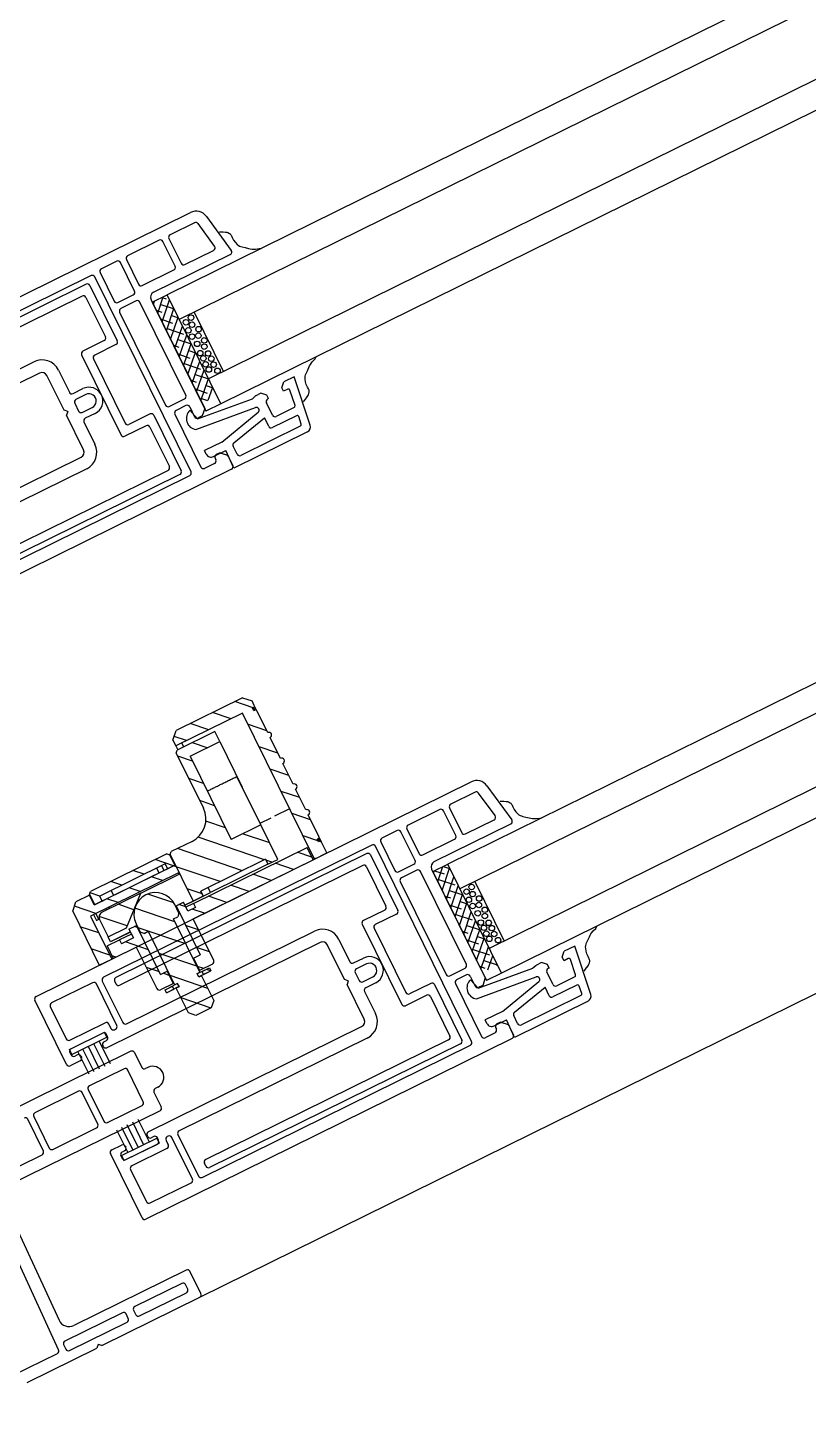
# Model space of a CAD drawing. Header units: millimetres. Extents: x -27104 to 125781, y -3376 to 46996.
# Drawn here: x 55975.207 to 55977.974, y 19006.17 to 19011.087 of the extents above; entities that cross this region are included whole.
import ezdxf

# ---------------------------------------------------------------- set-up
doc = ezdxf.new("R2010")
doc.units = ezdxf.units.MM
doc.header["$LTSCALE"] = 100
doc.header["$MEASUREMENT"] = 0
doc.layers.get('0').update_dxf_attribs({"linetype": 'CONTINUOUS'})
for name, color, linetype in [('ELE9', 9, 'CONTINUOUS'), ('WIN-G', 252, 'CONTINUOUS'), ('WIN2', 5, 'CONTINUOUS')]:
    doc.layers.add(name, color=color, linetype=linetype)

# ---------------------------------------------------------------- blocks, each defined once
blk = doc.blocks.new('A$C37502152')
at = {"ltscale": 1000}
blk.add_wipeout([(1400, 246), (0, 246), (0, 0), (1400, 0)], dxfattribs=at)
at = {"layer": 'WIN-G'}
for p, q in [((1347, 246), (53, 246)), ((1258.41, 223.81), (1257.61, 223.41)), ((1283.8, 214), (1283.8, 225.2)), ((1284.3, 225.7), (1335, 225.7)), ((1285.9, 224.1), (1335, 224.1)), ((1335.5, 225.2), (1335.5, 224.6)), ((1256.56, 221.24), (1256.46, 220.72)), ((1256.58, 222.39), (1256.56, 222.24)), ((1256.56, 222.24), (1256.56, 222.08)), ((1256.56, 222.08), (1256.58, 221.77)), ((1256.58, 221.5), (1256.56, 221.24)), ((1256.62, 222.53), (1256.58, 222.39)), ((1256.58, 221.77), (1256.58, 221.5)), ((1256.69, 222.66), (1256.62, 222.53)), ((1256.87, 222.9), (1256.69, 222.66)), ((1257.03, 223.05), (1256.87, 222.9)), ((1257.21, 223.18), (1257.03, 223.05)), ((1257.58, 223.4), (1257.21, 223.18)), ((1257.61, 223.41), (1257.58, 223.4)), ((1285.4, 215.6), (1285.4, 223.6)), ((1255.29, 219.09), (1254.79, 218.67)), ((1255.71, 219.42), (1255.29, 219.09)), ((1255.91, 219.6), (1255.71, 219.42)), ((1256.08, 219.8), (1255.91, 219.6)), ((1256.21, 220.01), (1256.08, 219.8)), ((1256.31, 220.24), (1256.21, 220.01)), ((1256.46, 220.72), (1256.31, 220.24)), ((782.23, 217.5), (1272, 217.5)), ((1253.07, 217.79), (1252.73, 217.5)), ((1253.7, 218.01), (1253.07, 217.79)), ((1254, 218.14), (1253.7, 218.01)), ((1254.28, 218.29), (1254, 218.14)), ((1254.54, 218.47), (1254.28, 218.29)), ((1254.79, 218.67), (1254.54, 218.47)), ((1272, 217.5), (1275, 217.5)), ((1272, 217.5), (1272, 195.5)), ((1275, 195.5), (1275, 217.5)), ((1273.92, 215.9), (1272, 213.99)), ((1272.15, 215.9), (1272, 215.75)), ((1273.81, 214.03), (1272, 215.84)), ((1275, 215.22), (1272, 212.22)), ((1275, 214.61), (1274.26, 215.36)), ((1285.9, 215.1), (1290.2, 215.1)), ((1290.7, 198.4), (1290.7, 214.6)), ((782.85, 212.5), (1272, 212.5)), ((1269, 200.5), (1269, 212.5)), ((1275, 213.45), (1272, 210.45)), ((1272.05, 212.26), (1272, 212.31)), ((1275, 211.68), (1272, 208.68)), ((1274.7, 211.38), (1272.49, 213.59)), ((1284.3, 213.5), (1288.6, 213.5)), ((1289.1, 200), (1289.1, 213)), ((1272.93, 209.61), (1272, 210.54)), ((1275, 209.91), (1272, 206.91)), ((1273.81, 206.96), (1272, 208.77)), ((1275, 209.31), (1273.37, 210.94)), ((1275, 208.15), (1272, 205.15)), ((1275, 206.38), (1272, 203.38)), ((1274.7, 204.31), (1272.49, 206.52)), ((1275, 207.54), (1274.26, 208.28)), ((1272.05, 205.19), (1272, 205.23)), ((1275, 204.61), (1272, 201.61)), ((1275, 202.23), (1273.37, 203.86)), ((1272.93, 202.54), (1272, 203.47)), ((1275, 202.84), (1272, 199.84)), ((1273.81, 199.89), (1272, 201.7)), ((1275, 200.47), (1274.26, 201.21)), ((782.85, 200.5), (1272, 200.5)), ((1275, 201.08), (1272, 198.08)), ((1275, 199.31), (1272, 196.31)), ((1274.7, 197.24), (1272.49, 199.45)), ((1283.8, 187.8), (1283.8, 199)), ((1284.3, 199.5), (1288.6, 199.5)), ((1272.05, 198.12), (1272, 198.16)), ((1272.9, 195.5), (1272, 196.4)), ((1275, 197.54), (1272.96, 195.5)), ((1274.66, 195.5), (1273.37, 196.79)), ((1285.4, 189.4), (1285.4, 197.4)), ((1285.9, 197.9), (1290.2, 197.9)), ((782.23, 195.5), (1272, 195.5)), ((1253.32, 195.38), (1252.98, 195.5)), ((1253.94, 195.16), (1253.32, 195.38)), ((1254.25, 195.03), (1253.94, 195.16)), ((1254.53, 194.88), (1254.25, 195.03)), ((1254.79, 194.7), (1254.53, 194.88)), ((1255.04, 194.5), (1254.79, 194.7)), ((1255.54, 194.08), (1255.04, 194.5)), ((1255.96, 193.74), (1255.54, 194.08)), ((1256.16, 193.57), (1255.96, 193.74)), ((1256.33, 193.37), (1256.16, 193.57)), ((1275, 195.5), (1272, 195.5)), ((1275, 195.77), (1274.73, 195.5)), ((1256.46, 193.16), (1256.33, 193.37)), ((1256.56, 192.93), (1256.46, 193.16)), ((1256.71, 192.45), (1256.56, 192.93)), ((1256.81, 191.93), (1256.71, 192.45)), ((1256.83, 191.67), (1256.81, 191.93)), ((1256.81, 191.08), (1256.83, 191.4)), ((1256.81, 190.93), (1256.81, 191.08)), ((1256.83, 191.4), (1256.83, 191.67)), ((1256.83, 190.77), (1256.81, 190.93)), ((1256.87, 190.64), (1256.83, 190.77)), ((1256.94, 190.51), (1256.87, 190.64)), ((1257.12, 190.27), (1256.94, 190.51)), ((1257.28, 190.12), (1257.12, 190.27)), ((1257.46, 189.99), (1257.28, 190.12)), ((1257.83, 189.77), (1257.46, 189.99)), ((1257.86, 189.75), (1257.83, 189.77)), ((1258.42, 189.48), (1257.86, 189.75)), ((1285.9, 188.9), (1335, 188.9)), ((1284.3, 187.3), (1335, 187.3)), ((1335.5, 187.8), (1335.5, 188.4)), ((1284.3, 110.7), (1335, 110.7)), ((1257.21, 108.18), (1257.03, 108.05)), ((1257.58, 108.4), (1257.21, 108.18)), ((1257.61, 108.41), (1257.58, 108.4)), ((1258.41, 108.81), (1257.61, 108.41)), ((1283.8, 99), (1283.8, 110.2)), ((1285.4, 100.6), (1285.4, 108.6)), ((1285.9, 109.1), (1335, 109.1)), ((1256.46, 105.72), (1256.31, 105.24)), ((1256.56, 106.24), (1256.46, 105.72)), ((1256.58, 107.39), (1256.56, 107.24)), ((1256.56, 107.24), (1256.56, 107.08)), ((1256.56, 107.08), (1256.58, 106.77)), ((1256.58, 106.5), (1256.56, 106.24)), ((1256.62, 107.53), (1256.58, 107.39)), ((1256.58, 106.77), (1256.58, 106.5)), ((1256.69, 107.66), (1256.62, 107.53)), ((1256.87, 107.9), (1256.69, 107.66)), ((1257.03, 108.05), (1256.87, 107.9)), ((1254, 103.14), (1253.7, 103.01)), ((1254.28, 103.29), (1254, 103.14)), ((1254.54, 103.47), (1254.28, 103.29)), ((1254.79, 103.67), (1254.54, 103.47)), ((1255.29, 104.09), (1254.79, 103.67)), ((1255.71, 104.42), (1255.29, 104.09)), ((1255.91, 104.6), (1255.71, 104.42)), ((1256.08, 104.8), (1255.91, 104.6)), ((1256.21, 105.01), (1256.08, 104.8)), ((1256.31, 105.24), (1256.21, 105.01)), ((782.23, 102.5), (1272, 102.5)), ((1253.07, 102.79), (1252.73, 102.5)), ((1253.7, 103.01), (1253.07, 102.79)), ((1272, 102.5), (1275, 102.5)), ((1272, 102.5), (1272, 80.5)), ((1273.73, 100.9), (1272, 99.18)), ((1274.7, 100.1), (1273.9, 100.9)), ((1275, 80.5), (1275, 102.5)), ((1275, 100.41), (1272, 97.41)), ((1272.93, 98.34), (1272, 99.26)), ((1275, 98.64), (1272, 95.64)), ((1275, 98.03), (1273.37, 99.66)), ((1284.3, 98.5), (1288.6, 98.5)), ((1285.9, 100.1), (1290.2, 100.1)), ((1290.7, 83.4), (1290.7, 99.6)), ((782.85, 97.5), (1272, 97.5)), ((1269, 85.5), (1269, 97.5)), ((1273.81, 95.68), (1272, 97.5)), ((1275, 96.87), (1272, 93.87)), ((1275, 96.26), (1274.26, 97.01)), ((1289.1, 85), (1289.1, 98)), ((1275, 95.1), (1272, 92.1)), ((1272.05, 93.92), (1272, 93.96)), ((1275, 93.34), (1272, 90.34)), ((1274.7, 93.03), (1272.49, 95.24)), ((1272.93, 91.26), (1272, 92.19)), ((1275, 91.57), (1272, 88.57)), ((1275, 90.96), (1273.37, 92.59)), ((1273.81, 88.61), (1272, 90.42)), ((1275, 89.8), (1272, 86.8)), ((1275, 88.03), (1272, 85.03)), ((1274.7, 85.96), (1272.49, 88.17)), ((1275, 89.19), (1274.26, 89.94)), ((782.85, 85.5), (1272, 85.5)), ((1272.05, 86.85), (1272, 86.89)), ((1275, 86.27), (1272, 83.27)), ((1275, 83.89), (1273.37, 85.52)), ((1272.93, 84.19), (1272, 85.12)), ((1275, 84.5), (1272, 81.5)), ((1273.81, 81.54), (1272, 83.35)), ((1283.8, 72.8), (1283.8, 84)), ((1284.3, 84.5), (1288.6, 84.5)), ((782.23, 80.5), (1272, 80.5)), ((1253.32, 80.38), (1252.98, 80.5)), ((1275, 80.5), (1272, 80.5)), ((1273.09, 80.5), (1272.49, 81.1)), ((1275, 82.73), (1272.77, 80.5)), ((1275, 82.12), (1274.26, 82.87)), ((1275, 80.96), (1274.54, 80.5)), ((1285.4, 74.4), (1285.4, 82.4)), ((1285.9, 82.9), (1290.2, 82.9)), ((1253.94, 80.16), (1253.32, 80.38)), ((1254.25, 80.03), (1253.94, 80.16)), ((1254.53, 79.88), (1254.25, 80.03)), ((1254.79, 79.7), (1254.53, 79.88)), ((1255.04, 79.5), (1254.79, 79.7)), ((1255.54, 79.08), (1255.04, 79.5)), ((1255.96, 78.74), (1255.54, 79.08)), ((1256.16, 78.57), (1255.96, 78.74)), ((1256.33, 78.37), (1256.16, 78.57)), ((1256.46, 78.16), (1256.33, 78.37)), ((1256.56, 77.93), (1256.46, 78.16)), ((1256.71, 77.45), (1256.56, 77.93)), ((1256.81, 76.93), (1256.71, 77.45)), ((1256.83, 76.67), (1256.81, 76.93)), ((1256.81, 76.08), (1256.83, 76.4)), ((1256.81, 75.93), (1256.81, 76.08)), ((1256.83, 75.77), (1256.81, 75.93)), ((1256.83, 76.4), (1256.83, 76.67)), ((1256.87, 75.64), (1256.83, 75.77)), ((1256.94, 75.51), (1256.87, 75.64)), ((1257.12, 75.27), (1256.94, 75.51)), ((1257.28, 75.12), (1257.12, 75.27)), ((1257.46, 74.99), (1257.28, 75.12)), ((1257.83, 74.77), (1257.46, 74.99)), ((1257.86, 74.75), (1257.83, 74.77)), ((1258.42, 74.48), (1257.86, 74.75)), ((1285.9, 73.9), (1335, 73.9)), ((1284.3, 72.3), (1335, 72.3))]:
    blk.add_line(p, q, dxfattribs=at)
for centre in [(1269.89, 211.88), (1271.2, 210.97), (1269.94, 209.42), (1270.03, 210.56), (1270.03, 208.31), (1271.2, 208.73), (1271.29, 209.89), (1269.61, 205.88), (1270.11, 206.89), (1271.04, 205.88), (1271.29, 207.64), (1269.63, 203.6), (1270.2, 204.63), (1271.29, 204.29), (1269.93, 201.12), (1270.34, 202.36), (1271.13, 201.47), (1271.4, 202.98), (1269.89, 96.88), (1270.03, 95.56), (1271.2, 95.97), (1269.94, 94.42), (1270.03, 93.31), (1271.2, 93.73), (1271.29, 94.89), (1271.29, 92.64), (1269.61, 90.88), (1270.11, 91.89), (1271.04, 90.88), (1269.63, 88.6), (1270.2, 89.63), (1271.29, 89.29), (1271.4, 87.98), (1269.93, 86.12), (1270.34, 87.36), (1271.13, 86.47)]:
    blk.add_circle(centre, 0.5, dxfattribs=at)
for centre, start, end in [((1284.3, 225.2), 90, 180), ((1285.9, 223.6), 90, 180), ((1335, 225.2), 0, 90), ((1335, 224.6), 270, 0), ((1284.3, 214), 180, 270), ((1285.9, 215.6), 180, 270), ((1290.2, 214.6), 0, 90), ((1288.6, 213), 0, 90), ((1284.3, 199), 90, 180), ((1288.6, 200), 270, 0), ((1285.9, 197.4), 90, 180), ((1290.2, 198.4), 270, 0), ((1285.9, 189.4), 180, 270), ((1335, 188.4), 0, 90), ((1284.3, 187.8), 180, 270), ((1335, 187.8), 270, 0), ((1284.3, 110.2), 90, 180), ((1285.9, 108.6), 90, 180), ((1285.9, 100.6), 180, 270), ((1284.3, 99), 180, 270), ((1288.6, 98), 0, 90), ((1290.2, 99.6), 0, 90), ((1284.3, 84), 90, 180), ((1288.6, 85), 270, 0), ((1290.2, 83.4), 270, 0), ((1285.9, 82.4), 90, 180), ((1285.9, 74.4), 180, 270), ((1284.3, 72.8), 180, 270)]:
    blk.add_arc(centre, 0.5, start, end, dxfattribs=at)
at = {"layer": 'WIN2'}
for p, q in [((1346.5, 245.5), (1346.5, 241)), ((1366.8, 246), (1347, 246)), ((1358.3, 244.2), (1348.8, 244.2)), ((1372.44, 244.2), (1360.8, 244.2)), ((1366.8, 246), (1367.3, 245.5)), ((1367.3, 245.5), (1367.8, 246)), ((1381.87, 246), (1367.8, 246)), ((1348.3, 243.7), (1348.3, 242.8)), ((1348.8, 242.3), (1358.3, 242.3)), ((1358.8, 242.8), (1358.8, 243.7)), ((1360.3, 243.7), (1360.3, 242.8)), ((1360.8, 242.3), (1372.41, 242.3)), ((1372.91, 242.79), (1372.94, 243.69)), ((1374.13, 243.21), (1373.33, 213.01)), ((1387.3, 243.7), (1374.63, 243.7)), ((1347, 240.5), (1369.7, 240.5)), ((1371.07, 214.45), (1371.7, 238.45)), ((1260.16, 229), (1275.01, 229)), ((1275.01, 229), (1274.89, 225.5)), ((1275.5, 229), (1349.5, 229)), ((1259.17, 228.13), (1257.89, 219)), ((1260.56, 227.24), (1260.37, 225.84)), ((1260.86, 227.5), (1272.89, 227.5)), ((1273.39, 227), (1273.39, 225.39)), ((1275, 226.61), (1275, 228.5)), ((1275.86, 225.55), (1275.15, 226.25)), ((1277.8, 226.7), (1279.8, 226.7)), ((1337, 226.7), (1282.8, 226.7)), ((1347.5, 226.7), (1339.2, 226.7)), ((1350, 228.5), (1350, 215.5)), ((1260.07, 223.74), (1259.66, 220.84)), ((1260.37, 224), (1264.02, 224)), ((1260.66, 225.5), (1265.52, 225.5)), ((1266.02, 225), (1266.02, 223.28)), ((1273, 224.9), (1266.02, 223.28)), ((1274.89, 223.8), (1266.61, 221.88)), ((1277.39, 225.5), (1274.89, 225.5)), ((1274.89, 223.8), (1278.39, 223.8)), ((1276.21, 225.4), (1276.8, 225.4)), ((1277.3, 225.9), (1277.3, 226.2)), ((1278.39, 224.5), (1278.39, 223.8)), ((1280.3, 215.5), (1280.3, 226.2)), ((1282.3, 226.2), (1282.3, 186.8)), ((1337.5, 217.8), (1337.5, 226.2)), ((1338.7, 226.2), (1338.7, 217.8)), ((1348, 219.7), (1348, 226.2)), ((1264.52, 223.5), (1264.52, 221)), ((1257.89, 219), (1260.02, 219)), ((1259.96, 220.5), (1260.82, 220.5)), ((1260.82, 219.8), (1260.02, 219)), ((1260.82, 220.5), (1260.82, 219.8)), ((1263.82, 220.5), (1264.02, 220.5)), ((1263.82, 220.5), (1263.82, 219.8)), ((1263.82, 219.8), (1264.62, 219)), ((1264.62, 219), (1265.65, 219)), ((1265.81, 219.05), (1266.46, 219.21)), ((1276.99, 218.1), (1266.46, 219.21)), ((1278.1, 219.69), (1266.67, 220.9)), ((1339.9, 217.8), (1339.9, 218.7)), ((1340.4, 219.2), (1347.5, 219.2)), ((1275, 217), (1276, 218)), ((1275, 195), (1275, 217)), ((1276, 218), (1276.8, 218)), ((1276.99, 218.1), (1277.53, 216.1)), ((1277.3, 215.5), (1277.3, 217.5)), ((1299, 217.3), (1337, 217.3)), ((1336.45, 217.3), (1336.45, 217.3)), ((1339.2, 217.3), (1339.4, 217.3)), ((1341.1, 217.2), (1341.1, 216.7)), ((1341.25, 216.7), (1341.25, 217.7)), ((1348.35, 217.7), (1341.25, 217.7)), ((1348.35, 216.7), (1341.25, 216.7)), ((1348, 217.7), (1341.6, 217.7)), ((1341.6, 216.2), (1342.1, 216.2)), ((1342.8, 212.1), (1342.8, 216.7)), ((1343.9, 212.1), (1343.9, 216.7)), ((1345, 212.1), (1345, 216.7)), ((1346.1, 212.1), (1346.1, 216.7)), ((1347.1, 212.1), (1347.1, 216.7)), ((1347.5, 216.2), (1348, 216.2)), ((1348.35, 216.7), (1348.35, 217.7)), ((1348.5, 216.7), (1348.5, 217.2)), ((1280.6, 213.8), (1277.5, 213.8)), ((1277.8, 215), (1279.8, 215)), ((1295.7, 209.5), (1295.7, 214)), ((1298, 214), (1298, 207)), ((1342.1, 215), (1299, 215)), ((1342.6, 215.7), (1342.6, 215.5)), ((1347, 215.5), (1347, 215.7)), ((1349.5, 215), (1347.5, 215)), ((1277, 213.3), (1277, 194.5)), ((1281.1, 194.5), (1281.1, 213.3)), ((1338, 209), (1338, 212)), ((1338.5, 212.5), (1369.07, 212.5)), ((1293.2, 209), (1295.2, 209)), ((1340.5, 209.7), (1340.5, 203.3)), ((1348, 210.2), (1341, 210.2)), ((1348.5, 203.3), (1348.5, 209.7)), ((1349.7, 209.7), (1349.7, 203.3)), ((1359, 210.2), (1350.2, 210.2)), ((1359.5, 203.3), (1359.5, 209.7)), ((1360.7, 209.7), (1360.7, 203.3)), ((1371.25, 210.2), (1361.2, 210.2)), ((1295.2, 207.8), (1293.2, 207.8)), ((1295.7, 205.7), (1295.7, 207.3)), ((1297.5, 206.5), (1298, 207)), ((1297.5, 206.5), (1298, 206)), ((1337, 208.5), (1337.5, 208.5)), ((1293.2, 205.2), (1295.2, 205.2)), ((1295.2, 204), (1293.2, 204)), ((1298, 206), (1298, 199)), ((1337, 204.5), (1337.5, 204.5)), ((1338, 201), (1338, 204)), ((1295.7, 199), (1295.7, 203.5)), ((1341, 202.8), (1348, 202.8)), ((1350.2, 202.8), (1359, 202.8)), ((1320.95, 198.9), (1321.95, 199.9)), ((1320.95, 193.9), (1320.95, 198.9)), ((1321.95, 199.9), (1325.05, 199.9)), ((1321.99, 199.9), (1326.05, 195.84)), ((1325.05, 199.9), (1326.05, 198.9)), ((1326.05, 198.9), (1326.05, 193.9)), ((1338.5, 200.5), (1368.65, 200.5)), ((1342.8, 200.9), (1342.8, 196.3)), ((1343.9, 200.9), (1343.9, 196.3)), ((1345, 200.9), (1345, 196.3)), ((1346.1, 200.9), (1346.1, 196.3)), ((1347.1, 200.9), (1347.1, 196.3)), ((1299, 198), (1342.1, 198)), ((1320.95, 196.45), (1326.05, 191.35)), ((1341.1, 196.3), (1341.1, 195.8)), ((1341.25, 196.3), (1341.25, 195.3)), ((1348.35, 196.3), (1341.25, 196.3)), ((1342.1, 196.8), (1341.6, 196.8)), ((1342.6, 197.5), (1342.6, 197.3)), ((1347, 197.3), (1347, 197.5)), ((1347.5, 198), (1349.5, 198)), ((1348, 196.8), (1347.5, 196.8)), ((1348.35, 196.3), (1348.35, 195.3)), ((1348.5, 195.8), (1348.5, 196.3)), ((1350, 197.5), (1350, 184.5)), ((1274, 194), (1258.5, 194)), ((1277.5, 194), (1280.6, 194)), ((1337, 195.7), (1299, 195.7)), ((1319.02, 193.25), (1319.02, 193.85)), ((1320.51, 193.85), (1319.02, 193.85)), ((1319.06, 193.85), (1319.66, 193.25)), ((1319.97, 193.85), (1319.98, 193.85)), ((1319.98, 193.85), (1321.5, 193.85)), ((1320.51, 193.85), (1320.51, 193.25)), ((1320.95, 193.9), (1321.5, 193.9)), ((1321.5, 193.9), (1321.5, 193.2)), ((1325.5, 193.2), (1325.5, 193.9)), ((1325.5, 193.9), (1326.05, 193.9)), ((1325.5, 193.85), (1327.03, 193.85)), ((1326.5, 193.85), (1326.5, 193.25)), ((1327.98, 193.85), (1326.5, 193.85)), ((1327.03, 193.85), (1327.03, 193.85)), ((1327.98, 193.85), (1327.98, 193.25)), ((1336.45, 195.7), (1336.45, 195.7)), ((1337.5, 186.8), (1337.5, 195.2)), ((1338.7, 195.2), (1338.7, 186.8)), ((1339.4, 195.7), (1339.2, 195.7)), ((1339.9, 194.3), (1339.9, 195.2)), ((1347.5, 193.8), (1340.4, 193.8)), ((1348.35, 195.3), (1341.25, 195.3)), ((1341.6, 195.3), (1348, 195.3)), ((1259.33, 185.9), (1258.01, 193.41)), ((1260.39, 191.41), (1261.27, 186.41)), ((1266.7, 192), (1260.89, 192)), ((1267.2, 186.5), (1267.2, 191.5)), ((1268.4, 191.5), (1268.4, 186.5)), ((1275.3, 192), (1268.9, 192)), ((1275.8, 186.5), (1275.8, 191.5)), ((1277, 192.3), (1277, 186.5)), ((1280.6, 192.8), (1277.5, 192.8)), ((1281.1, 186.5), (1281.1, 192.3)), ((1317.75, 192.4), (1317.75, 184)), ((1318.25, 192.9), (1320.85, 192.9)), ((1320.51, 193.25), (1319.02, 193.25)), ((1319.97, 193.25), (1319.98, 193.25)), ((1319.98, 193.25), (1321.5, 193.25)), ((1320.01, 192.9), (1320.85, 192.06)), ((1320.85, 190.4), (1320.85, 192.9)), ((1321.5, 193.2), (1320.95, 193.2)), ((1320.95, 193.2), (1320.95, 182.4)), ((1320.95, 191.96), (1326.05, 186.86)), ((1325.5, 193.25), (1327.03, 193.25)), ((1326.05, 193.2), (1325.5, 193.2)), ((1326.05, 182.4), (1326.05, 193.2)), ((1326.15, 192.9), (1326.15, 190.4)), ((1326.15, 192.9), (1328.75, 192.9)), ((1326.15, 191.25), (1327, 190.4)), ((1327.98, 193.25), (1326.5, 193.25)), ((1327.03, 193.25), (1327.03, 193.25)), ((1329.25, 184), (1329.25, 192.4)), ((1348, 186.8), (1348, 193.3)), ((1317.75, 190.67), (1319.5, 188.92)), ((1319.5, 180.5), (1319.5, 190.4)), ((1320.85, 190.4), (1319.5, 190.4)), ((1327.5, 190.4), (1326.15, 190.4)), ((1327.5, 190.4), (1327.5, 180.5)), ((1327.5, 189.9), (1329.25, 188.15)), ((1282.8, 186.3), (1337, 186.3)), ((1317.75, 186.18), (1319.5, 184.43)), ((1320.95, 187.47), (1327.4, 181.02)), ((1339.2, 186.3), (1347.5, 186.3)), ((1349.5, 184), (1261.6, 184)), ((1261.77, 186), (1266.7, 186)), ((1268.9, 186), (1275.3, 186)), ((1277.5, 186), (1280.6, 186)), ((1290.72, 184), (1290.72, 181.8)), ((1293.22, 184), (1290.72, 184)), ((1293.01, 184), (1293.22, 183.79)), ((1293.2, 184), (1293.5, 184)), ((1293.22, 184), (1293.22, 154.5)), ((1317.75, 184), (1293.5, 184)), ((1293.5, 184), (1293.5, 181.5)), ((1297.48, 184), (1299.98, 181.5)), ((1301.97, 184), (1304.47, 181.5)), ((1306.46, 184), (1308.96, 181.5)), ((1310.95, 184), (1313.45, 181.5)), ((1315.44, 184), (1317.14, 182.3)), ((1327.5, 185.41), (1330.61, 182.3)), ((1333.9, 184), (1329.25, 184)), ((1333.4, 184), (1333.9, 183.5)), ((1333.9, 181.5), (1333.9, 184)), ((1334.22, 175.3), (1334.22, 184)), ((1336.72, 184), (1334.22, 184)), ((1336.72, 173.1), (1336.72, 184)), ((1290.72, 181.8), (1290.72, 180.7)), ((1290.72, 181.8), (1291.02, 181.5)), ((1291.02, 181.5), (1291.22, 181.5)), ((1291.02, 181), (1291.02, 181.5)), ((1291.02, 181), (1291.22, 181)), ((1291.22, 181.5), (1291.22, 181)), ((1291.22, 181.3), (1293.22, 179.3)), ((1293.5, 183.49), (1295.49, 181.5)), ((1316.45, 181.5), (1293.5, 181.5)), ((1301.22, 181.1), (1299.22, 181.1)), ((1299.22, 181.1), (1299.22, 174.1)), ((1300.4, 181.1), (1301.22, 180.28)), ((1301.22, 181.1), (1312.82, 181.1)), ((1301.22, 180.1), (1301.22, 181.1)), ((1312.82, 181.1), (1312.82, 180.1)), ((1314.32, 181.1), (1312.82, 181.1)), ((1314.32, 180.1), (1314.32, 181.1)), ((1316.32, 181.1), (1314.32, 181.1)), ((1314.32, 181.1), (1314.32, 180.1)), ((1314.32, 181.1), (1316.86, 181.1)), ((1316.32, 171.7), (1316.32, 181.1)), ((1316.32, 181.1), (1318.02, 181.1)), ((1318.02, 181.1), (1316.32, 181.1)), ((1316.45, 181.5), (1316.45, 182.3)), ((1316.45, 182.3), (1318, 182.3)), ((1316.45, 181.5), (1318, 181.5)), ((1318, 182.3), (1318, 180.5)), ((1318, 181.44), (1318.94, 180.5)), ((1319.6, 181.9), (1320.1, 182.4)), ((1319.6, 181.9), (1319.6, 180.2)), ((1320.95, 182.4), (1320.1, 182.4)), ((1320.95, 182.98), (1326.37, 177.56)), ((1326.9, 182.4), (1326.05, 182.4)), ((1326.9, 182.4), (1327.4, 181.9)), ((1327.4, 180.2), (1327.4, 181.9)), ((1329, 180.5), (1329, 182.3)), ((1329, 182.3), (1331.4, 182.3)), ((1329, 181.5), (1331.4, 181.5)), ((1329, 181.1), (1333, 181.1)), ((1329.1, 181.1), (1333.02, 181.1)), ((1331.4, 181.5), (1331.4, 182.3)), ((1331.4, 181.51), (1331.41, 181.5)), ((1333.9, 181.5), (1331.4, 181.5)), ((1333.02, 181.1), (1333.02, 180.1)), ((1334.22, 183.2), (1336.72, 180.7)), ((1290.72, 180.7), (1290.72, 176.3)), ((1301.22, 180.1), (1314.32, 180.1)), ((1301.4, 180.1), (1310.4, 171.1)), ((1305.89, 180.1), (1314.69, 171.3)), ((1310.38, 180.1), (1316.32, 174.16)), ((1314.32, 180.65), (1316.32, 178.65)), ((1319.5, 180.5), (1318, 180.5)), ((1319.6, 180.5), (1319.5, 180.5)), ((1319.62, 179.82), (1323.12, 176.32)), ((1329.32, 180.1), (1324.22, 175.6)), ((1327.5, 180.92), (1327.92, 180.5)), ((1329, 180.5), (1327.5, 180.5)), ((1329.04, 179.85), (1332.85, 176.04)), ((1333.02, 180.1), (1329.32, 180.1)), ((1333.02, 176.6), (1333.02, 180.1)), ((1334.22, 178.71), (1336.72, 176.21)), ((1290.72, 177.31), (1293.22, 174.81)), ((1299.22, 177.79), (1302.91, 174.1)), ((1326.66, 177.75), (1328.8, 175.6)), ((1333.12, 176.5), (1333.02, 176.5)), ((1333.12, 176.5), (1333.12, 175.3)), ((1333.62, 176.5), (1333.12, 176.5)), ((1333.62, 175.3), (1333.62, 176.5)), ((1290.72, 175.3), (1290.72, 171.1)), ((1296.2, 173.8), (1293.22, 173.8)), ((1299.22, 173.8), (1297, 173.8)), ((1299.22, 174.1), (1299.22, 164.35)), ((1299.22, 174.1), (1305.22, 174.1)), ((1305.22, 157.3), (1305.22, 174.1)), ((1324.22, 175.6), (1316.32, 175.6)), ((1316.32, 175.3), (1334.22, 175.3)), ((1316.32, 175.3), (1316.32, 173.8)), ((1316.32, 174.16), (1316.68, 173.8)), ((1332.72, 173.8), (1316.32, 173.8)), ((1316.42, 173.8), (1317.92, 173.8)), ((1316.42, 173.8), (1316.42, 171.7)), ((1316.42, 173.8), (1332.62, 173.8)), ((1316.68, 173.8), (1319.18, 171.3)), ((1317.92, 172.8), (1317.92, 173.8)), ((1318.62, 173.8), (1318.62, 172.8)), ((1319.62, 172.8), (1319.62, 173.8)), ((1319.67, 175.3), (1321.17, 173.8)), ((1324.16, 175.3), (1325.66, 173.8)), ((1324.22, 175.6), (1332.02, 175.6)), ((1324.27, 175.64), (1324.31, 175.6)), ((1328.65, 175.3), (1330.15, 173.8)), ((1328.82, 172.8), (1328.82, 173.8)), ((1331.12, 173.8), (1330.22, 173.8)), ((1331.12, 175.6), (1331.12, 175.3)), ((1331.12, 173.8), (1332.62, 173.8)), ((1331.12, 173.8), (1331.12, 172.8)), ((1332.62, 171.7), (1332.62, 173.8)), ((1332.72, 173.8), (1332.72, 171.8)), ((1333.14, 175.3), (1336.03, 172.41)), ((1290.72, 172.82), (1293.22, 170.32)), ((1305.22, 171.79), (1307.88, 169.14)), ((1311.72, 171.3), (1315.92, 171.3)), ((1316.32, 171.7), (1315.92, 171.3)), ((1316.82, 171.3), (1316.42, 171.7)), ((1316.82, 171.3), (1332.22, 171.3)), ((1317.92, 172.8), (1331.12, 172.8)), ((1322.17, 172.8), (1323.67, 171.3)), ((1326.66, 172.8), (1328.16, 171.3)), ((1331.12, 172.83), (1332.44, 171.51)), ((1332.62, 171.7), (1332.22, 171.3)), ((1332.72, 171.8), (1335.42, 171.8)), ((1336.72, 173.1), (1335.42, 171.8)), ((1290.72, 170.1), (1290.72, 165.9)), ((1290.72, 168.33), (1293.22, 165.83)), ((1299.22, 157.3), (1299.22, 166.52)), ((1305.22, 167.3), (1307.22, 165.3)), ((1307.22, 155.7), (1307.22, 166.8)), ((1290.72, 164.9), (1290.72, 160.7)), ((1290.72, 163.84), (1293.22, 161.34)), ((1305.22, 162.81), (1307.22, 160.81)), ((1290.72, 159.7), (1290.72, 155.3)), ((1290.72, 159.35), (1293.22, 156.85)), ((1305.22, 157.3), (1299.22, 157.3)), ((1299.22, 157.3), (1299.22, 155.3)), ((1301.75, 157.3), (1303.75, 155.3)), ((1305.22, 158.32), (1307.22, 156.32)), ((1290.72, 155.3), (1290.72, 154.2)), ((1290.72, 154.2), (1290.72, 153.3)), ((1291.22, 155), (1291.02, 155)), ((1291.02, 154.5), (1291.02, 155)), ((1291.22, 154.5), (1291.02, 154.5)), ((1291.08, 154.5), (1293.58, 152)), ((1291.22, 155), (1291.22, 154.5)), ((1293.22, 154.5), (1306.72, 154.5)), ((1295.57, 154.5), (1298.07, 152)), ((1299.22, 155.34), (1299.26, 155.3)), ((1299.22, 155.3), (1306.82, 155.3)), ((1300.06, 154.5), (1302.56, 152)), ((1304.55, 154.5), (1306.24, 152.81)), ((1305.52, 155.3), (1305.52, 154.5)), ((1306.72, 154.5), (1306.72, 155.3)), ((1306.72, 153.3), (1306.72, 154.5)), ((1307.22, 155.7), (1306.82, 155.3)), ((1292.02, 152), (1290.72, 153.3)), ((1292.02, 152), (1305.42, 152)), ((1306.72, 153.3), (1305.42, 152)), ((1259.17, 113.13), (1257.89, 104)), ((1260.16, 114), (1275.01, 114)), ((1275.01, 114), (1274.89, 110.5)), ((1275, 111.61), (1275, 113.5)), ((1275.5, 114), (1349.5, 114)), ((1260.56, 112.24), (1260.37, 110.84)), ((1260.86, 112.5), (1272.89, 112.5)), ((1273.39, 112), (1273.39, 110.39)), ((1275.86, 110.55), (1275.15, 111.25)), ((1277.3, 110.9), (1277.3, 111.2)), ((1277.8, 111.7), (1279.8, 111.7)), ((1280.3, 100.5), (1280.3, 111.2)), ((1282.3, 111.2), (1282.3, 71.8)), ((1337, 111.7), (1282.8, 111.7)), ((1260.07, 108.74), (1259.66, 105.84)), ((1260.37, 109), (1264.02, 109)), ((1260.66, 110.5), (1265.52, 110.5)), ((1264.52, 108.5), (1264.52, 106)), ((1266.02, 110), (1266.02, 108.28)), ((1273, 109.9), (1266.02, 108.28)), ((1274.89, 108.8), (1266.61, 106.88)), ((1277.39, 110.5), (1274.89, 110.5)), ((1274.89, 108.8), (1278.39, 108.8)), ((1276.21, 110.4), (1276.8, 110.4)), ((1278.39, 109.5), (1278.39, 108.8)), ((1278.1, 104.69), (1266.67, 105.9)), ((1257.89, 104), (1260.02, 104)), ((1259.96, 105.5), (1260.82, 105.5)), ((1260.82, 104.8), (1260.02, 104)), ((1260.82, 105.5), (1260.82, 104.8)), ((1263.82, 105.5), (1264.02, 105.5)), ((1263.82, 105.5), (1263.82, 104.8)), ((1263.82, 104.8), (1264.62, 104)), ((1264.62, 104), (1265.65, 104)), ((1265.81, 104.05), (1266.46, 104.21)), ((1276.99, 103.1), (1266.46, 104.21)), ((1276.99, 103.1), (1277.53, 101.1)), ((1275, 102), (1276, 103)), ((1275, 80), (1275, 102)), ((1276, 103), (1276.8, 103)), ((1277.3, 100.5), (1277.3, 102.5)), ((1299, 102.3), (1337, 102.3)), ((1277, 98.3), (1277, 79.5)), ((1280.6, 98.8), (1277.5, 98.8)), ((1277.8, 100), (1279.8, 100)), ((1281.1, 79.5), (1281.1, 98.3)), ((1295.7, 94.5), (1295.7, 99)), ((1298, 99), (1298, 92)), ((1342.1, 100), (1299, 100)), ((1293.2, 94), (1295.2, 94)), ((1295.2, 92.8), (1293.2, 92.8)), ((1295.7, 90.7), (1295.7, 92.3)), ((1297.5, 91.5), (1298, 92)), ((1297.5, 91.5), (1298, 91)), ((1298, 91), (1298, 84)), ((1293.2, 90.2), (1295.2, 90.2)), ((1295.2, 89), (1293.2, 89)), ((1295.7, 84), (1295.7, 88.5)), ((1299, 83), (1342.1, 83)), ((1337, 80.7), (1299, 80.7)), ((1259.33, 70.9), (1258.01, 78.41)), ((1274, 79), (1258.5, 79)), ((1277.5, 79), (1280.6, 79)), ((1260.39, 76.41), (1261.27, 71.41)), ((1266.7, 77), (1260.89, 77)), ((1267.2, 71.5), (1267.2, 76.5)), ((1268.4, 76.5), (1268.4, 71.5)), ((1275.3, 77), (1268.9, 77)), ((1275.8, 71.5), (1275.8, 76.5)), ((1277, 77.3), (1277, 71.5)), ((1280.6, 77.8), (1277.5, 77.8)), ((1281.1, 71.5), (1281.1, 77.3)), ((1261.77, 71), (1266.7, 71)), ((1268.9, 71), (1275.3, 71)), ((1277.5, 71), (1280.6, 71)), ((1282.8, 71.3), (1337, 71.3)), ((1349.5, 69), (1261.6, 69))]:
    blk.add_line(p, q, dxfattribs=at)
for centre, radius, start, end in [((1347, 245.5), 0.5, 90, 180), ((1348.8, 243.7), 0.5, 90, 180), ((1358.3, 243.7), 0.5, 0, 90), ((1360.8, 243.7), 0.5, 90, 180), ((1372.44, 243.7), 0.5, 358.5, 90), ((1348.8, 242.8), 0.5, 180, 270), ((1358.3, 242.8), 0.5, 270, 0), ((1360.8, 242.8), 0.5, 180, 270), ((1372.41, 242.8), 0.5, 270, 358.5), ((1374.63, 243.2), 0.5, 90, 178.5), ((1347, 241), 0.5, 180, 270), ((1369.7, 238.5), 2, 358.5, 90), ((1260.16, 228), 1, 90, 172.3482), ((1275.5, 228.5), 0.5, 90, 180), ((1349.5, 228.5), 0.5, 0, 90), ((1260.86, 227.2), 0.3, 89.8698, 172.5644), ((1272.89, 227), 0.5, 0, 90), ((1275.5, 226.61), 0.5, 180, 225), ((1277.8, 226.2), 0.5, 90, 180), ((1279.8, 226.2), 0.5, 0, 90), ((1282.8, 226.2), 0.5, 90, 180), ((1337, 226.2), 0.5, 0, 90), ((1339.2, 226.2), 0.5, 90, 180), ((1347.5, 226.2), 0.5, 0, 90), ((1260.37, 223.7), 0.3, 89.8698, 172.3765), ((1260.66, 225.8), 0.3, 171.6232, 270.1302), ((1264.02, 223.5), 0.5, 0, 90), ((1265.52, 225), 0.5, 0, 90), ((1272.89, 225.39), 0.5, 283.0609, 0), ((1276.21, 225.9), 0.5, 225, 270), ((1276.8, 225.9), 0.5, 270, 0), ((1277.39, 224.5), 1, 0, 90), ((1266.72, 221.39), 0.5, 103.0609, 264), ((1259.96, 220.8), 0.3, 171.6083, 270.1302), ((1264.02, 221), 0.5, 270, 0), ((1265.65, 219.3), 0.3, 270, 303.1746), ((1276.99, 218.03), 2, 285.5034, 56.391), ((1340.4, 218.7), 0.5, 90, 180), ((1347.5, 219.7), 0.5, 270, 0), ((1276.8, 217.5), 0.5, 0, 90), ((1299, 214), 3.3, 90, 180), ((1337, 217.8), 0.5, 270, 0), ((1339.2, 217.8), 0.5, 180, 270), ((1339.4, 217.8), 0.5, 270, 0), ((1341.6, 217.2), 0.5, 90, 180), ((1341.6, 216.7), 0.5, 180, 270), ((1342.1, 215.7), 0.5, 0, 90), ((1347.5, 215.7), 0.5, 90, 180), ((1348, 217.2), 0.5, 0, 90), ((1348, 216.7), 0.5, 270, 0), ((1277.5, 213.3), 0.5, 90, 180), ((1277.8, 215.5), 0.5, 180, 270), ((1279.8, 215.5), 0.5, 270, 0), ((1280.6, 213.3), 0.5, 0, 90), ((1299, 214), 1, 90, 180), ((1342.1, 215.5), 0.5, 270, 0), ((1347.5, 215.5), 0.5, 180, 270), ((1349.5, 215.5), 0.5, 270, 0), ((1338.5, 212), 0.5, 90, 180), ((1293.2, 206.5), 2.5, 90, 270), ((1295.2, 209.5), 0.5, 270, 0), ((1337.5, 209), 0.5, 270, 0), ((1341, 209.7), 0.5, 90, 180), ((1348, 209.7), 0.5, 0, 90), ((1350.2, 209.7), 0.5, 90, 180), ((1359, 209.7), 0.5, 0, 90), ((1361.2, 209.7), 0.5, 90, 180), ((1293.2, 206.5), 1.3, 89.9984, 270.0016), ((1295.2, 207.3), 0.5, 359.9952, 90), ((1337, 206.5), 2, 90, 270), ((1295.2, 205.7), 0.5, 270, 0), ((1295.2, 203.5), 0.5, 0, 90), ((1337.5, 204), 0.5, 0, 90), ((1341, 203.3), 0.5, 180, 270), ((1348, 203.3), 0.5, 270, 0), ((1350.2, 203.3), 0.5, 180, 270), ((1359, 203.3), 0.5, 270, 0), ((1361.2, 203.3), 0.5, 180, 270), ((1299, 199), 3.3, 180, 270), ((1299, 199), 1, 180, 270), ((1338.5, 201), 0.5, 180, 270), ((1341.6, 196.3), 0.5, 90, 180), ((1342.1, 197.5), 0.5, 0, 90), ((1342.1, 197.3), 0.5, 270, 0), ((1347.5, 197.5), 0.5, 90, 180), ((1347.5, 197.3), 0.5, 180, 270), ((1348, 196.3), 0.5, 0, 90), ((1349.5, 197.5), 0.5, 0, 90), ((1258.5, 193.5), 0.5, 90, 190), ((1274, 195), 1, 270, 0), ((1277.5, 194.5), 0.5, 180, 270), ((1280.6, 194.5), 0.5, 270, 0), ((1337, 195.2), 0.5, 0, 90), ((1339.2, 195.2), 0.5, 90, 180), ((1339.4, 195.2), 0.5, 0, 90), ((1340.4, 194.3), 0.5, 180, 270), ((1341.6, 195.8), 0.5, 180, 270), ((1347.5, 193.3), 0.5, 0, 90), ((1348, 195.8), 0.5, 270, 0), ((1260.89, 191.5), 0.5, 90, 190), ((1266.7, 191.5), 0.5, 0, 90), ((1268.9, 191.5), 0.5, 90, 180), ((1275.3, 191.5), 0.5, 0, 90), ((1277.5, 192.3), 0.5, 90, 180), ((1280.6, 192.3), 0.5, 0, 90), ((1318.25, 192.4), 0.5, 90, 180), ((1328.75, 192.4), 0.5, 0, 90), ((1261.77, 186.5), 0.5, 190, 270), ((1266.7, 186.5), 0.5, 270, 0), ((1268.9, 186.5), 0.5, 180, 270), ((1275.3, 186.5), 0.5, 270, 0), ((1277.5, 186.5), 0.5, 180, 270), ((1280.6, 186.5), 0.5, 270, 0), ((1282.8, 186.8), 0.5, 180, 270), ((1337, 186.8), 0.5, 270, 0), ((1339.2, 186.8), 0.5, 180, 270), ((1347.5, 186.8), 0.5, 270, 0), ((1261.6, 186.3), 2.3, 190, 270), ((1349.5, 184.5), 0.5, 270, 0), ((1291.02, 181.8), 0.3, 180, 270), ((1291.02, 180.7), 0.3, 90, 180), ((1323.5, 180.2), 3.9, 180, 0), ((1290.72, 175.8), 0.5, 90, 270), ((1332.02, 176.6), 1, 270, 0), ((1290.72, 170.6), 0.5, 90, 270), ((1311.72, 166.8), 4.5, 90, 180), ((1290.72, 165.4), 0.5, 90, 270), ((1290.72, 160.2), 0.5, 90, 270), ((1291.02, 155.3), 0.3, 180, 270), ((1291.02, 154.2), 0.3, 90, 180), ((1260.16, 113), 1, 90, 172.3482), ((1275.5, 113.5), 0.5, 90, 180), ((1260.66, 110.8), 0.3, 171.6232, 270.1302), ((1260.86, 112.2), 0.3, 89.8698, 172.5644), ((1272.89, 112), 0.5, 0, 90), ((1275.5, 111.61), 0.5, 180, 225), ((1276.8, 110.9), 0.5, 270, 0), ((1277.8, 111.2), 0.5, 90, 180), ((1279.8, 111.2), 0.5, 0, 90), ((1282.8, 111.2), 0.5, 90, 180), ((1260.37, 108.7), 0.3, 89.8698, 172.3765), ((1264.02, 108.5), 0.5, 0, 90), ((1265.52, 110), 0.5, 0, 90), ((1272.89, 110.39), 0.5, 283.0609, 0), ((1276.21, 110.9), 0.5, 225, 270), ((1277.39, 109.5), 1, 0, 90), ((1259.96, 105.8), 0.3, 171.6083, 270.1302), ((1264.02, 106), 0.5, 270, 0), ((1266.72, 106.39), 0.5, 103.0609, 264), ((1265.65, 104.3), 0.3, 270, 303.1746), ((1276.99, 103.03), 2, 285.5034, 56.391), ((1276.8, 102.5), 0.5, 0, 90), ((1299, 99), 3.3, 90, 180), ((1277.5, 98.3), 0.5, 90, 180), ((1277.8, 100.5), 0.5, 180, 270), ((1279.8, 100.5), 0.5, 270, 0), ((1280.6, 98.3), 0.5, 0, 90), ((1299, 99), 1, 90, 180), ((1293.2, 91.5), 2.5, 90, 270), ((1295.2, 94.5), 0.5, 270, 0), ((1293.2, 91.5), 1.3, 89.9984, 270.0016), ((1295.2, 92.3), 0.5, 359.9952, 90), ((1295.2, 90.7), 0.5, 270, 0), ((1295.2, 88.5), 0.5, 0, 90), ((1299, 84), 3.3, 180, 270), ((1299, 84), 1, 180, 270), ((1258.5, 78.5), 0.5, 90, 190), ((1274, 80), 1, 270, 0), ((1277.5, 79.5), 0.5, 180, 270), ((1280.6, 79.5), 0.5, 270, 0), ((1260.89, 76.5), 0.5, 90, 190), ((1266.7, 76.5), 0.5, 0, 90), ((1268.9, 76.5), 0.5, 90, 180), ((1275.3, 76.5), 0.5, 0, 90), ((1277.5, 77.3), 0.5, 90, 180), ((1280.6, 77.3), 0.5, 0, 90), ((1261.6, 71.3), 2.3, 190, 270), ((1261.77, 71.5), 0.5, 190, 270), ((1266.7, 71.5), 0.5, 270, 0), ((1268.9, 71.5), 0.5, 180, 270), ((1275.3, 71.5), 0.5, 270, 0), ((1277.5, 71.5), 0.5, 180, 270), ((1280.6, 71.5), 0.5, 270, 0), ((1282.8, 71.8), 0.5, 180, 270)]:
    blk.add_arc(centre, radius, start, end, dxfattribs=at)
for points in [[(1316.52, 175.3), (1316.52, 175.6)], [(1330.52, 175.6), (1330.52, 175.3)], [(1305.22, 164.35), (1299.22, 164.35)]]:
    blk.add_open_spline(points, degree=1, dxfattribs=at)
blk = doc.blocks.new('ggtyu')
at = {"layer": 'ELE9', "color": 253, "ltscale": 0.1, "xscale": 0.01956378461538461, "yscale": 0.01956378461538461, "zscale": 0.01956378461538461, "rotation": 206.2426701421541}
blk.add_blockref('A$C37502152', (55807.8672, 19186.3557), dxfattribs=at)
at = {"layer": 'ELE9', "color": 253, "ltscale": 0.1}
blk.add_arc((56000.6463, 18764.3385), 455.1599, 114.542798, 117.955281, dxfattribs=at)

msp = doc.modelspace()

# ---------------------------------------------------------------- block references
msp.add_blockref('ggtyu', (189.4577, -163.799))

doc.saveas('drawing.dxf')
